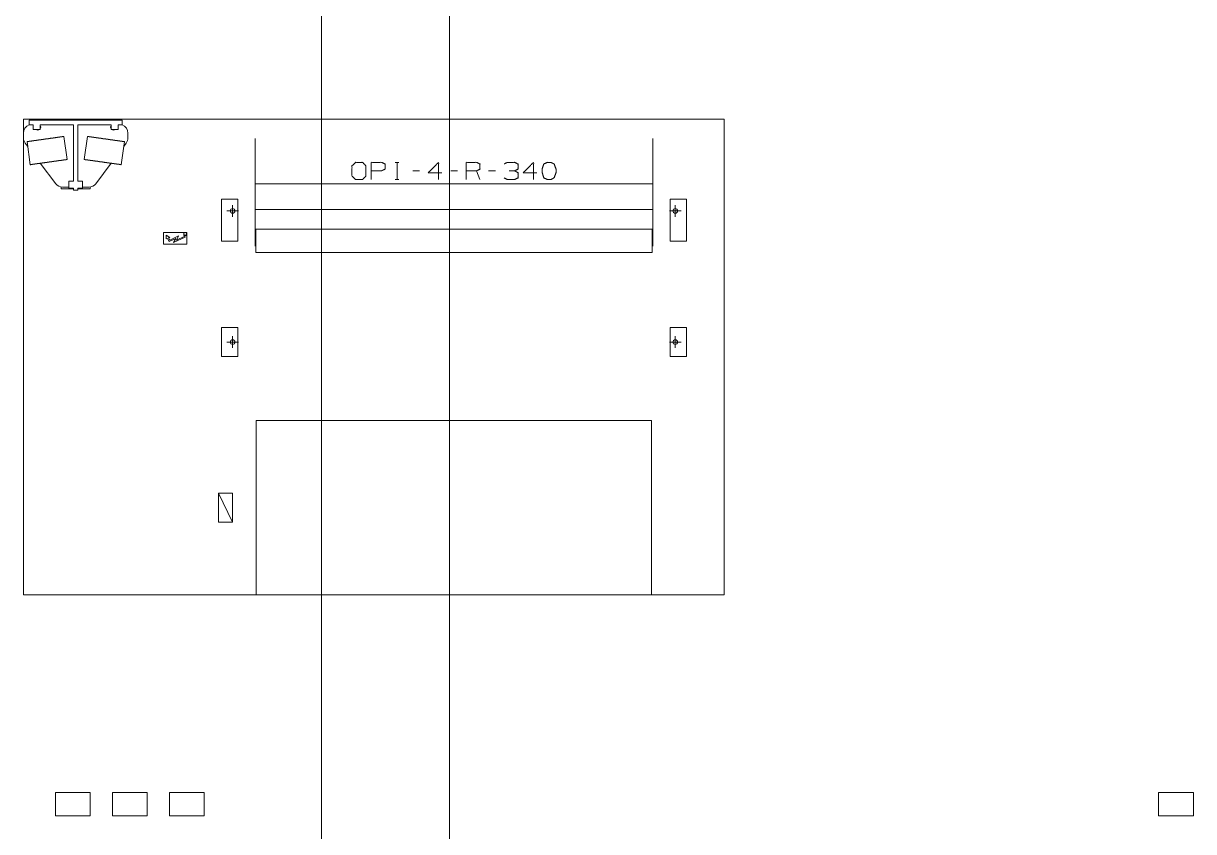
# Model space of a CAD drawing. Header units: millimetres. Extents: x 3056 to 110866, y 16649 to 58349.
# Drawn here: x 55990 to 66056, y 37314 to 44265 of the extents above; entities that cross this region are included whole.
import ezdxf

# ---------------------------------------------------------------- set-up
doc = ezdxf.new("R2010")
doc.units = ezdxf.units.MM
doc.layers.add('1', color=7, linetype='Continuous', true_color=0xffffff)

msp = doc.modelspace()

# ---------------------------------------------------------------- linework, layer by layer
at = {"layer": '1', "color": 143, "linetype": 'Continuous', "lineweight": 13}
for p, q in [((58556, 55303), (58556, 17870)), ((59656, 17870), (59656, 54863))]:
    msp.add_line(p, q, dxfattribs=at)
at = {"layer": '1', "color": 9, "linetype": 'Continuous', "lineweight": 13}
for p, q in [((58556, 47349), (58556, 30845)), ((56266, 37649), (56266, 37449)), ((56566, 37649), (56266, 37649)), ((56566, 37649), (56566, 37449)), ((56756, 37649), (56756, 37449)), ((57056, 37649), (56756, 37649)), ((57056, 37449), (57056, 37649)), ((57246, 37649), (57546, 37649)), ((57246, 37649), (57246, 37449)), ((57546, 37649), (57546, 37449)), ((66056, 37649), (65756, 37649)), ((65756, 37649), (65756, 37449)), ((66056, 37449), (66056, 37649)), ((56566, 37449), (56266, 37449)), ((56756, 37449), (57056, 37449)), ((57246, 37449), (57546, 37449)), ((65756, 37449), (66056, 37449))]:
    msp.add_line(p, q, dxfattribs=at)
at = {"layer": '1', "color": 4, "linetype": 'Continuous', "lineweight": 13}
for p, q in [((55990, 39349), (55990, 43442)), ((55990, 39349), (55990, 43442)), ((55990, 43442), (62018, 43442)), ((55990, 43442), (62018, 43442)), ((56840, 43432), (56040, 43432)), ((56040, 43432), (56040, 43392)), ((56040, 43392), (56075, 43392)), ((56075, 43392), (56075, 43352)), ((56135, 43392), (56420, 43392)), ((56135, 43392), (56135, 43352)), ((56420, 43392), (56420, 42909)), ((56460, 43392), (56745, 43392)), ((56460, 43392), (56460, 42909)), ((56745, 43392), (56745, 43352)), ((56805, 43392), (56840, 43392)), ((56805, 43392), (56805, 43352)), ((56840, 43432), (56840, 43392)), ((62018, 43442), (62018, 39349)), ((62018, 43442), (62018, 39349)), ((56135, 43352), (56075, 43352)), ((56367, 43095), (56339, 43293)), ((56542, 43293), (56514, 43095)), ((56805, 43352), (56745, 43352)), ((56890, 43322), (56890, 43281)), ((56005, 43236), (56028, 43207)), ((56022, 43248), (56050, 43050)), ((56831, 43050), (56859, 43248)), ((56853, 43207), (56875, 43236)), ((56136, 43062), (56268, 42886)), ((56613, 42886), (56745, 43062)), ((59189, 43070), (59219, 43070)), ((59205, 43070), (59205, 42922)), ((59398, 42997), (59339, 42997)), ((59725, 42997), (59666, 42997)), ((59918, 42922), (59888, 42997)), ((60052, 42997), (59992, 42997)), ((56420, 42909), (56380, 42909)), ((56380, 42909), (56380, 42849)), ((56460, 42909), (56500, 42909)), ((56500, 42909), (56500, 42849)), ((61404, 42884), (57984, 42884)), ((59189, 42922), (59219, 42922)), ((56315, 42857), (56315, 42841)), ((56315, 42841), (56420, 42841)), ((56380, 42856), (56328, 42856)), ((56420, 42849), (56380, 42849)), ((56420, 42849), (56420, 42831)), ((56460, 42831), (56420, 42831)), ((56460, 42849), (56460, 42831)), ((56460, 42849), (56500, 42849)), ((56460, 42841), (56565, 42841)), ((56553, 42856), (56500, 42856)), ((56565, 42857), (56565, 42841)), ((57695, 42392), (57695, 42752)), ((57695, 42752), (57836, 42752)), ((57790, 42702), (57790, 42602)), ((57836, 42752), (57836, 42392)), ((61553, 42392), (61553, 42752)), ((61553, 42752), (61693, 42752)), ((61598, 42702), (61598, 42602)), ((61693, 42752), (61693, 42392)), ((57740, 42652), (57840, 42652)), ((57984, 42665), (61404, 42665)), ((61548, 42652), (61648, 42652)), ((57990, 42294), (57990, 42494)), ((57990, 42494), (61398, 42494)), ((61398, 42494), (61398, 42294)), ((57195, 42467), (57395, 42467)), ((57195, 42367), (57195, 42467)), ((57250, 42425), (57219, 42444)), ((57219, 42411), (57219, 42444)), ((57219, 42411), (57229, 42416)), ((57245, 42389), (57229, 42416)), ((57239, 42420), (57250, 42425)), ((57249, 42402), (57239, 42420)), ((57303, 42416), (57245, 42389)), ((57249, 42402), (57326, 42438)), ((57382, 42426), (57283, 42380)), ((57283, 42380), (57303, 42416)), ((57306, 42401), (57326, 42438)), ((57378, 42435), (57306, 42401)), ((57370, 42442), (57370, 42467)), ((57395, 42442), (57370, 42442)), ((57382, 42426), (57378, 42435)), ((57395, 42467), (57395, 42367)), ((57836, 42392), (57695, 42392)), ((61693, 42392), (61553, 42392)), ((57395, 42367), (57195, 42367)), ((61398, 42294), (57990, 42294)), ((57695, 41649), (57836, 41649)), ((57695, 41399), (57695, 41649)), ((57790, 41574), (57790, 41474)), ((57836, 41649), (57836, 41399)), ((61553, 41399), (61553, 41649)), ((61553, 41649), (61693, 41649)), ((61598, 41574), (61598, 41474)), ((61693, 41649), (61693, 41399)), ((57740, 41524), (57840, 41524)), ((61548, 41524), (61648, 41524)), ((57836, 41399), (57695, 41399)), ((61693, 41399), (61553, 41399)), ((61394, 40849), (57994, 40849)), ((57670, 40224), (57790, 39974)), ((57670, 40224), (57790, 40224)), ((57670, 39974), (57670, 40224)), ((57790, 40224), (57790, 39974)), ((57790, 39974), (57670, 39974)), ((62018, 39349), (55990, 39349)), ((62018, 39349), (55990, 39349))]:
    msp.add_line(p, q, dxfattribs=at)
for centre, radius in [((57790, 42652), 20), ((61598, 42652), 20), ((57383, 42455), 12.5), ((57790, 41524), 20), ((61598, 41524), 20)]:
    msp.add_circle(centre, radius, dxfattribs=at)
for centre, radius, start, end in [((56065, 43322), 75, 109.4723, 180), ((56115, 43372), 25, 323.1337, 36.8719), ((56765, 43372), 25, 143.1281, 216.8663), ((56815, 43322), 75, 0, 70.5277), ((56115, 43372), 25, 233.1281, 270), ((56115, 43372), 25, 270, 306.8719), ((56765, 43372), 25, 233.1281, 270), ((56765, 43372), 25, 270, 306.8719), ((56065, 43281), 75, 180, 216.8699), ((56815, 43281), 75, 323.1301, 0), ((56328, 42931), 75, 216.8699, 270), ((56553, 42931), 75, 270, 323.1301)]:
    msp.add_arc(centre, radius, start, end, dxfattribs=at)
for points, knots in [([(56339, 43293), (56339, 43293), (56339, 43293), (56338, 43293), (56338, 43293), (56338, 43292), (56337, 43292), (56337, 43292), (56336, 43292), (56335, 43292), (56334, 43292), (56334, 43292), (56333, 43292), (56331, 43292), (56331, 43291), (56329, 43291), (56328, 43291), (56326, 43291), (56324, 43291), (56323, 43290), (56322, 43290), (56319, 43290), (56317, 43289), (56314, 43289), (56312, 43289), (56310, 43289), (56307, 43288), (56304, 43288), (56302, 43287), (56300, 43287), (56296, 43287), (56294, 43286), (56292, 43286), (56288, 43286), (56284, 43285), (56280, 43284), (56275, 43284), (56273, 43283), (56268, 43283), (56264, 43282), (56261, 43282), (56259, 43281), (56256, 43281), (56254, 43281), (56249, 43280), (56244, 43279), (56241, 43279), (56236, 43278), (56233, 43278), (56230, 43277), (56228, 43277), (56225, 43277), (56219, 43276), (56214, 43275), (56211, 43275), (56208, 43274), (56203, 43273), (56200, 43273), (56197, 43273), (56194, 43272), (56192, 43272), (56186, 43271), (56183, 43271), (56177, 43270), (56175, 43270), (56169, 43269), (56163, 43268), (56158, 43267), (56155, 43267), (56152, 43266), (56147, 43266), (56144, 43265), (56138, 43264), (56136, 43264), (56133, 43264), (56128, 43263), (56125, 43263), (56120, 43262), (56117, 43261), (56114, 43261), (56112, 43261), (56109, 43260), (56107, 43260), (56102, 43259), (56097, 43259), (56095, 43258), (56090, 43258), (56085, 43257), (56083, 43257), (56079, 43256), (56077, 43256), (56072, 43255), (56068, 43255), (56066, 43254), (56062, 43254), (56061, 43253), (56057, 43253), (56055, 43253), (56052, 43252), (56050, 43252), (56049, 43252), (56046, 43251), (56043, 43251), (56040, 43251), (56039, 43250), (56037, 43250), (56035, 43250), (56034, 43250), (56032, 43249), (56030, 43249), (56029, 43249), (56028, 43249), (56027, 43249), (56026, 43249), (56025, 43249), (56025, 43248), (56024, 43248), (56024, 43248), (56023, 43248), (56023, 43248), (56023, 43248), (56023, 43248), (56022, 43248), (56022, 43248), (56022, 43248), (56022, 43248), (56022, 43248)], [0, 0, 0.000167, 0.000317, 0.000802, 0.00127, 0.002872, 0.003975, 0.006513, 0.007949, 0.011422, 0.013476, 0.01553, 0.017885, 0.022928, 0.025583, 0.031528, 0.034801, 0.041615, 0.045188, 0.049029, 0.052886, 0.061169, 0.069985, 0.07937, 0.08433, 0.08929, 0.099727, 0.110681, 0.116408, 0.12212, 0.134059, 0.140255, 0.14645, 0.159291, 0.172567, 0.18626, 0.200355, 0.207602, 0.222263, 0.237276, 0.244857, 0.252622, 0.260371, 0.268286, 0.28425, 0.300481, 0.308663, 0.325262, 0.333679, 0.342095, 0.350612, 0.359128, 0.376345, 0.393711, 0.402462, 0.411229, 0.428845, 0.437697, 0.446547, 0.455447, 0.464331, 0.482149, 0.491083, 0.508917, 0.517852, 0.53567, 0.553454, 0.571155, 0.579971, 0.588772, 0.606289, 0.614972, 0.632257, 0.640872, 0.649389, 0.666322, 0.674737, 0.691337, 0.69952, 0.707701, 0.715751, 0.723799, 0.731715, 0.747378, 0.762725, 0.770322, 0.785168, 0.79963, 0.806694, 0.820586, 0.827434, 0.840709, 0.85355, 0.859746, 0.871902, 0.877881, 0.889319, 0.894797, 0.905485, 0.91071, 0.915671, 0.925322, 0.934424, 0.942974, 0.947114, 0.950956, 0.95837, 0.961944, 0.968473, 0.974418, 0.977073, 0.979744, 0.98447, 0.986525, 0.988578, 0.990314, 0.992052, 0.993488, 0.994907, 0.996025, 0.997128, 0.99793, 0.998731, 0.999199, 0.999683, 0.999834, 1, 1]), ([(56859, 43248), (56859, 43248), (56859, 43248), (56859, 43248), (56859, 43248), (56858, 43248), (56858, 43248), (56858, 43248), (56857, 43248), (56857, 43248), (56857, 43248), (56856, 43248), (56855, 43249), (56855, 43249), (56854, 43249), (56853, 43249), (56852, 43249), (56851, 43249), (56849, 43249), (56847, 43250), (56846, 43250), (56844, 43250), (56842, 43250), (56841, 43251), (56838, 43251), (56835, 43251), (56832, 43252), (56831, 43252), (56829, 43252), (56826, 43253), (56824, 43253), (56820, 43253), (56819, 43254), (56815, 43254), (56813, 43255), (56811, 43255), (56807, 43255), (56804, 43256), (56802, 43256), (56798, 43257), (56793, 43257), (56791, 43258), (56786, 43258), (56784, 43259), (56779, 43259), (56774, 43260), (56772, 43260), (56769, 43261), (56766, 43261), (56764, 43261), (56761, 43262), (56756, 43263), (56753, 43263), (56748, 43264), (56745, 43264), (56743, 43264), (56737, 43265), (56734, 43266), (56729, 43266), (56726, 43267), (56723, 43267), (56718, 43268), (56712, 43269), (56706, 43270), (56703, 43270), (56698, 43271), (56695, 43271), (56689, 43272), (56687, 43272), (56684, 43273), (56681, 43273), (56678, 43273), (56673, 43274), (56670, 43275), (56667, 43275), (56661, 43276), (56656, 43277), (56653, 43277), (56651, 43277), (56648, 43278), (56645, 43278), (56640, 43279), (56637, 43279), (56635, 43280), (56632, 43280), (56630, 43280), (56625, 43281), (56622, 43281), (56620, 43282), (56617, 43282), (56613, 43283), (56608, 43283), (56606, 43284), (56601, 43284), (56597, 43285), (56593, 43286), (56589, 43286), (56587, 43286), (56585, 43287), (56581, 43287), (56579, 43287), (56577, 43288), (56574, 43288), (56571, 43289), (56569, 43289), (56567, 43289), (56564, 43289), (56562, 43290), (56559, 43290), (56558, 43290), (56557, 43291), (56555, 43291), (56553, 43291), (56552, 43291), (56550, 43291), (56549, 43292), (56548, 43292), (56547, 43292), (56546, 43292), (56546, 43292), (56545, 43292), (56544, 43292), (56544, 43292), (56543, 43292), (56543, 43293), (56543, 43293), (56542, 43293), (56542, 43293), (56542, 43293), (56542, 43293)], [0, 0, 0.000166, 0.000317, 0.000801, 0.001269, 0.00207, 0.002872, 0.003975, 0.005093, 0.006512, 0.007948, 0.009686, 0.011422, 0.013475, 0.01553, 0.020256, 0.022927, 0.025582, 0.031527, 0.038056, 0.04163, 0.049044, 0.052886, 0.057026, 0.065576, 0.074678, 0.084329, 0.08929, 0.094515, 0.105203, 0.110681, 0.122119, 0.128098, 0.140254, 0.14645, 0.152879, 0.165938, 0.172566, 0.179414, 0.193323, 0.207601, 0.214848, 0.229678, 0.237275, 0.252622, 0.268285, 0.276201, 0.284249, 0.292299, 0.30048, 0.308663, 0.325262, 0.333678, 0.350611, 0.359128, 0.367743, 0.385028, 0.393711, 0.411228, 0.420029, 0.428845, 0.446546, 0.46433, 0.482148, 0.491083, 0.508917, 0.517851, 0.535669, 0.544553, 0.553452, 0.562303, 0.571155, 0.588771, 0.597538, 0.606289, 0.623655, 0.640872, 0.649388, 0.657905, 0.666321, 0.674738, 0.691337, 0.699519, 0.707701, 0.715766, 0.723816, 0.739629, 0.747378, 0.755142, 0.762724, 0.777737, 0.792398, 0.799645, 0.81374, 0.827432, 0.840709, 0.85355, 0.859745, 0.865941, 0.87788, 0.883592, 0.889319, 0.900273, 0.91071, 0.915669, 0.92063, 0.930014, 0.938847, 0.947114, 0.950971, 0.954812, 0.958385, 0.965215, 0.968472, 0.974417, 0.977088, 0.982115, 0.98447, 0.986524, 0.988578, 0.992051, 0.993487, 0.994906, 0.997144, 0.997929, 0.99873, 0.999198, 0.999683, 0.999849, 1, 1]), ([(57984, 43274), (57984, 43274), (57984, 43274), (57984, 43274), (57984, 43273), (57984, 43272), (57984, 43271), (57984, 43270), (57984, 43269), (57984, 43267), (57984, 43265), (57984, 43263), (57984, 43261), (57984, 43260), (57984, 43257), (57984, 43255), (57984, 43252), (57984, 43250), (57984, 43247), (57984, 43244), (57984, 43240), (57984, 43236), (57984, 43232), (57984, 43228), (57984, 43224), (57984, 43219), (57984, 43215), (57984, 43210), (57984, 43205), (57984, 43199), (57984, 43194), (57984, 43188), (57984, 43183), (57984, 43177), (57984, 43171), (57984, 43164), (57984, 43158), (57984, 43152), (57984, 43145), (57984, 43141), (57984, 43134), (57984, 43127), (57984, 43120), (57984, 43113), (57984, 43105), (57984, 43098), (57984, 43090), (57984, 43082), (57984, 43078), (57984, 43070), (57984, 43062), (57984, 43053), (57984, 43045), (57984, 43041), (57984, 43032), (57984, 43023), (57984, 43015), (57984, 43006), (57984, 42997), (57984, 42988), (57984, 42978), (57984, 42969), (57984, 42960), (57984, 42950), (57984, 42941), (57984, 42936), (57984, 42927), (57984, 42917), (57984, 42907), (57984, 42898), (57984, 42888), (57984, 42878), (57984, 42868), (57984, 42858), (57984, 42848), (57984, 42838), (57984, 42833), (57984, 42823), (57984, 42813), (57984, 42803), (57984, 42793), (57984, 42783), (57984, 42773), (57984, 42763), (57984, 42753), (57984, 42742), (57984, 42732), (57984, 42722), (57984, 42712), (57984, 42702), (57984, 42692), (57984, 42682), (57984, 42672), (57984, 42663), (57984, 42653), (57984, 42643), (57984, 42633), (57984, 42624), (57984, 42614), (57984, 42605), (57984, 42595), (57984, 42586), (57984, 42576), (57984, 42567), (57984, 42558), (57984, 42549), (57984, 42540), (57984, 42531), (57984, 42522), (57984, 42518), (57984, 42509), (57984, 42505), (57984, 42497), (57984, 42488), (57984, 42480), (57984, 42476), (57984, 42468), (57984, 42460), (57984, 42452), (57984, 42445), (57984, 42437), (57984, 42430), (57984, 42423), (57984, 42416), (57984, 42409), (57984, 42402), (57984, 42395), (57984, 42389), (57984, 42382), (57984, 42376), (57984, 42370), (57984, 42364), (57984, 42359), (57984, 42353), (57984, 42350)], [0, 0, 0.000109, 0.000441, 0.000716, 0.001377, 0.002256, 0.003358, 0.004678, 0.006215, 0.00797, 0.009943, 0.012133, 0.014538, 0.015792, 0.01852, 0.021458, 0.02461, 0.02629, 0.029754, 0.03343, 0.037309, 0.041395, 0.045686, 0.050175, 0.054868, 0.059758, 0.064842, 0.070121, 0.075592, 0.081255, 0.087104, 0.093136, 0.099352, 0.105747, 0.112321, 0.119068, 0.125988, 0.133077, 0.140331, 0.143999, 0.151497, 0.159155, 0.166968, 0.174935, 0.183049, 0.191308, 0.199711, 0.208254, 0.212594, 0.221337, 0.230212, 0.23921, 0.248335, 0.252927, 0.262228, 0.271644, 0.281169, 0.2908, 0.300531, 0.310362, 0.320288, 0.330302, 0.340403, 0.350583, 0.360844, 0.366012, 0.376378, 0.386813, 0.397309, 0.407867, 0.418477, 0.429136, 0.439843, 0.45059, 0.461375, 0.472191, 0.477605, 0.488464, 0.499343, 0.510239, 0.521147, 0.532063, 0.542982, 0.553901, 0.564815, 0.57572, 0.58661, 0.597484, 0.608331, 0.619153, 0.62994, 0.640693, 0.651406, 0.662074, 0.672692, 0.683256, 0.693763, 0.704207, 0.714585, 0.724894, 0.735126, 0.745278, 0.75535, 0.76533, 0.775222, 0.785018, 0.794715, 0.804309, 0.813793, 0.81848, 0.827799, 0.832428, 0.841569, 0.850588, 0.85948, 0.863863, 0.872558, 0.881121, 0.88954, 0.897823, 0.905956, 0.913944, 0.921777, 0.929458, 0.936979, 0.944339, 0.951534, 0.958562, 0.965419, 0.972104, 0.978614, 0.984947, 0.991096, 0.997063, 1, 1]), ([(61404, 42774), (61404, 42785), (61404, 42795), (61404, 42805), (61404, 42815), (61404, 42825), (61404, 42836), (61404, 42846), (61404, 42856), (61404, 42866), (61404, 42876), (61404, 42886), (61404, 42896), (61404, 42906), (61404, 42915), (61404, 42925), (61404, 42930), (61404, 42940), (61404, 42949), (61404, 42959), (61404, 42968), (61404, 42978), (61404, 42982), (61404, 42991), (61404, 43001), (61404, 43010), (61404, 43019), (61404, 43027), (61404, 43032), (61404, 43040), (61404, 43049), (61404, 43058), (61404, 43066), (61404, 43070), (61404, 43078), (61404, 43086), (61404, 43094), (61404, 43102), (61404, 43110), (61404, 43117), (61404, 43124), (61404, 43128), (61404, 43135), (61404, 43142), (61404, 43149), (61404, 43156), (61404, 43162), (61404, 43169), (61404, 43175), (61404, 43181), (61404, 43187), (61404, 43192), (61404, 43198), (61404, 43203), (61404, 43208), (61404, 43213), (61404, 43218), (61404, 43223), (61404, 43227), (61404, 43231), (61404, 43235), (61404, 43239), (61404, 43243), (61404, 43246), (61404, 43250), (61404, 43253), (61404, 43256), (61404, 43257), (61404, 43260), (61404, 43262), (61404, 43264), (61404, 43266), (61404, 43268), (61404, 43269), (61404, 43271), (61404, 43272), (61404, 43273), (61404, 43273), (61404, 43274), (61404, 43274), (61404, 43274), (61404, 43274)], [0, 0, 0.020399, 0.040788, 0.061161, 0.081508, 0.101822, 0.122095, 0.142314, 0.162476, 0.182568, 0.202587, 0.22252, 0.242359, 0.262102, 0.281734, 0.301245, 0.310939, 0.330259, 0.349446, 0.368486, 0.387372, 0.406094, 0.415413, 0.433886, 0.452174, 0.470271, 0.488178, 0.505879, 0.514621, 0.532004, 0.549165, 0.566098, 0.582794, 0.59108, 0.60741, 0.623492, 0.639309, 0.654861, 0.670143, 0.68514, 0.699856, 0.707069, 0.721346, 0.735321, 0.748995, 0.762351, 0.775389, 0.788111, 0.800498, 0.812558, 0.824274, 0.835651, 0.846679, 0.857358, 0.867676, 0.877635, 0.887229, 0.896452, 0.9053, 0.913777, 0.921868, 0.929578, 0.936902, 0.943834, 0.950375, 0.956518, 0.962265, 0.965043, 0.970187, 0.974928, 0.979267, 0.983194, 0.986713, 0.989824, 0.992518, 0.994804, 0.996672, 0.997402, 0.998651, 0.999481, 0.999794, 1, 1]), ([(56367, 43095), (56367, 43095), (56366, 43095), (56366, 43095), (56366, 43094), (56366, 43094), (56366, 43094), (56365, 43094), (56365, 43094), (56364, 43094), (56363, 43094), (56362, 43094), (56362, 43094), (56361, 43094), (56359, 43094), (56358, 43093), (56357, 43093), (56356, 43093), (56353, 43093), (56352, 43093), (56351, 43092), (56348, 43092), (56347, 43092), (56346, 43092), (56344, 43091), (56341, 43091), (56340, 43091), (56338, 43091), (56335, 43090), (56331, 43090), (56330, 43089), (56328, 43089), (56324, 43089), (56320, 43088), (56316, 43087), (56312, 43087), (56308, 43086), (56303, 43086), (56301, 43085), (56296, 43085), (56291, 43084), (56289, 43084), (56287, 43083), (56284, 43083), (56279, 43082), (56277, 43082), (56271, 43081), (56269, 43081), (56263, 43080), (56261, 43080), (56258, 43079), (56255, 43079), (56253, 43079), (56247, 43078), (56242, 43077), (56239, 43077), (56236, 43076), (56231, 43075), (56225, 43075), (56219, 43074), (56214, 43073), (56211, 43073), (56205, 43072), (56202, 43071), (56197, 43071), (56194, 43070), (56191, 43070), (56186, 43069), (56180, 43068), (56177, 43068), (56172, 43067), (56169, 43067), (56163, 43066), (56161, 43066), (56155, 43065), (56150, 43064), (56145, 43063), (56142, 43063), (56140, 43063), (56137, 43062), (56135, 43062), (56130, 43061), (56127, 43061), (56125, 43061), (56122, 43060), (56118, 43060), (56113, 43059), (56111, 43059), (56107, 43058), (56104, 43058), (56102, 43057), (56098, 43057), (56096, 43057), (56094, 43056), (56090, 43056), (56088, 43055), (56085, 43055), (56083, 43055), (56080, 43054), (56078, 43054), (56076, 43054), (56073, 43053), (56070, 43053), (56068, 43053), (56066, 43052), (56065, 43052), (56063, 43052), (56062, 43052), (56060, 43051), (56058, 43051), (56057, 43051), (56056, 43051), (56055, 43051), (56054, 43051), (56053, 43051), (56053, 43050), (56052, 43050), (56052, 43050), (56051, 43050), (56051, 43050), (56051, 43050), (56050, 43050), (56050, 43050), (56050, 43050), (56050, 43050), (56050, 43050), (56050, 43050)], [0, 0, 0.000151, 0.000317, 0.000801, 0.001269, 0.002071, 0.002856, 0.005094, 0.006513, 0.007949, 0.011422, 0.013476, 0.01553, 0.017885, 0.022912, 0.025583, 0.031528, 0.034785, 0.041615, 0.045188, 0.049028, 0.057027, 0.061151, 0.065577, 0.069985, 0.07937, 0.084331, 0.08929, 0.099727, 0.110681, 0.116408, 0.12212, 0.134042, 0.14645, 0.159291, 0.172568, 0.18626, 0.200355, 0.207601, 0.222263, 0.237276, 0.244857, 0.252622, 0.260371, 0.276184, 0.284233, 0.300481, 0.308663, 0.325262, 0.333679, 0.342095, 0.350612, 0.359128, 0.376345, 0.393711, 0.402462, 0.411229, 0.428845, 0.446546, 0.464331, 0.482149, 0.491083, 0.508917, 0.517852, 0.53567, 0.544553, 0.553437, 0.571155, 0.588771, 0.597522, 0.614972, 0.623655, 0.640856, 0.649389, 0.666322, 0.683037, 0.69952, 0.707701, 0.715751, 0.723799, 0.731715, 0.747378, 0.755127, 0.762724, 0.770322, 0.785151, 0.79963, 0.806676, 0.820586, 0.827434, 0.834062, 0.847121, 0.85355, 0.859746, 0.871902, 0.877865, 0.889319, 0.894797, 0.905485, 0.91071, 0.915671, 0.925322, 0.934424, 0.942974, 0.947114, 0.950956, 0.95837, 0.961944, 0.968473, 0.974418, 0.977073, 0.979744, 0.98447, 0.986524, 0.988578, 0.990314, 0.992052, 0.993488, 0.994907, 0.996025, 0.997128, 0.99793, 0.998731, 0.999199, 0.999683, 0.999834, 1, 1]), ([(56831, 43050), (56831, 43050), (56831, 43050), (56831, 43050), (56831, 43050), (56830, 43050), (56830, 43050), (56830, 43050), (56829, 43050), (56829, 43050), (56828, 43050), (56828, 43051), (56827, 43051), (56826, 43051), (56825, 43051), (56824, 43051), (56823, 43051), (56821, 43051), (56819, 43052), (56818, 43052), (56816, 43052), (56814, 43052), (56813, 43053), (56810, 43053), (56809, 43053), (56806, 43054), (56805, 43054), (56803, 43054), (56801, 43054), (56798, 43055), (56796, 43055), (56793, 43055), (56791, 43056), (56787, 43056), (56785, 43057), (56783, 43057), (56779, 43057), (56777, 43058), (56774, 43058), (56772, 43058), (56770, 43059), (56768, 43059), (56763, 43060), (56758, 43060), (56756, 43061), (56754, 43061), (56751, 43061), (56749, 43062), (56744, 43062), (56741, 43063), (56739, 43063), (56736, 43063), (56731, 43064), (56726, 43065), (56720, 43066), (56717, 43066), (56712, 43067), (56709, 43067), (56704, 43068), (56701, 43068), (56695, 43069), (56690, 43070), (56687, 43070), (56684, 43071), (56678, 43071), (56676, 43072), (56670, 43073), (56664, 43073), (56659, 43074), (56656, 43075), (56650, 43075), (56645, 43076), (56642, 43077), (56639, 43077), (56634, 43078), (56628, 43079), (56625, 43079), (56623, 43079), (56620, 43080), (56617, 43080), (56612, 43081), (56610, 43081), (56604, 43082), (56602, 43082), (56597, 43083), (56594, 43083), (56592, 43084), (56590, 43084), (56585, 43085), (56580, 43085), (56578, 43086), (56573, 43086), (56569, 43087), (56565, 43087), (56561, 43088), (56557, 43089), (56553, 43089), (56551, 43089), (56549, 43090), (56546, 43090), (56543, 43091), (56541, 43091), (56540, 43091), (56537, 43091), (56535, 43092), (56534, 43092), (56532, 43092), (56530, 43092), (56529, 43093), (56528, 43093), (56525, 43093), (56524, 43093), (56522, 43093), (56522, 43094), (56520, 43094), (56519, 43094), (56519, 43094), (56518, 43094), (56517, 43094), (56516, 43094), (56516, 43094), (56515, 43094), (56515, 43094), (56515, 43094), (56515, 43095), (56514, 43095), (56514, 43095), (56514, 43095)], [0, 0, 0.000166, 0.000317, 0.001285, 0.00207, 0.002872, 0.003975, 0.005093, 0.006512, 0.007948, 0.009686, 0.011422, 0.013476, 0.01553, 0.020256, 0.022927, 0.025582, 0.031527, 0.038056, 0.04163, 0.049044, 0.052886, 0.057026, 0.065576, 0.070002, 0.07937, 0.084329, 0.08929, 0.094515, 0.105203, 0.110681, 0.122135, 0.128098, 0.140254, 0.14645, 0.152879, 0.165938, 0.172566, 0.179414, 0.186277, 0.193324, 0.20037, 0.214848, 0.229678, 0.237276, 0.244873, 0.252622, 0.260386, 0.276201, 0.284249, 0.292299, 0.30048, 0.316963, 0.333694, 0.350627, 0.359144, 0.376345, 0.385028, 0.402478, 0.411229, 0.428845, 0.446563, 0.455447, 0.46433, 0.482148, 0.491083, 0.508934, 0.526768, 0.544569, 0.553454, 0.571155, 0.588771, 0.597538, 0.606289, 0.623655, 0.640872, 0.649388, 0.657905, 0.666321, 0.674738, 0.691337, 0.699535, 0.715767, 0.723816, 0.739629, 0.747378, 0.755143, 0.762724, 0.777737, 0.792399, 0.799645, 0.81374, 0.827433, 0.840709, 0.85355, 0.865958, 0.87788, 0.883608, 0.889319, 0.900273, 0.91071, 0.915669, 0.92063, 0.930015, 0.934423, 0.938849, 0.942973, 0.950972, 0.954812, 0.958385, 0.965215, 0.968472, 0.974417, 0.977088, 0.982115, 0.98447, 0.986524, 0.988578, 0.992051, 0.993487, 0.994906, 0.997144, 0.997929, 0.998731, 0.999199, 0.999683, 0.999849, 1, 1]), ([(58848, 42922), (58908, 42922), (58937, 42951), (58937, 43040), (58908, 43070), (58848, 43070), (58817, 43040), (58817, 42951), (58848, 42922)], [0, 0, 0.127121, 0.217017, 0.40771, 0.497606, 0.624727, 0.717017, 0.90771, 1, 1]), ([(58982, 42922), (58982, 43070), (59071, 43070), (59101, 43056), (59101, 43011), (59070, 42997), (58982, 42997)], [0, 0, 0.339337, 0.542945, 0.618039, 0.721627, 0.799961, 1, 1]), ([(59591, 42981), (59472, 42981), (59562, 43070), (59562, 42922)], [0, 0, 0.302056, 0.622434, 1, 1]), ([(59799, 42922), (59799, 43070), (59888, 43070), (59918, 43056), (59918, 43011), (59888, 42997), (59799, 42997)], [0, 0, 0.339227, 0.542755, 0.617836, 0.72139, 0.796471, 1, 1]), ([(60215, 42997), (60245, 43011), (60245, 43056), (60215, 43070), (60154, 43070), (60125, 43056)], [0, 0, 0.160396, 0.381651, 0.542047, 0.839604, 1, 1]), ([(60126, 42936), (60154, 42922), (60215, 42922), (60245, 42936), (60245, 42981), (60215, 42997), (60170, 42997)], [0, 0, 0.12608, 0.370418, 0.502127, 0.68381, 0.818317, 1, 1]), ([(60408, 42981), (60290, 42981), (60379, 43070), (60379, 42922)], [0, 0, 0.302056, 0.622434, 1, 1]), ([(60527, 42922), (60556, 42937), (60572, 42981), (60572, 43011), (60556, 43056), (60527, 43070), (60497, 43070), (60467, 43056), (60452, 43011), (60453, 42981), (60467, 42937), (60497, 42922), (60527, 42922)], [0, 0, 0.076266, 0.181887, 0.249377, 0.358347, 0.433026, 0.500517, 0.575207, 0.684173, 0.751756, 0.856233, 0.93251, 1, 1]), ([(61404, 42350), (61404, 42356), (61404, 42361), (61404, 42367), (61404, 42373), (61404, 42379), (61404, 42386), (61404, 42392), (61404, 42399), (61404, 42405), (61404, 42412), (61404, 42419), (61404, 42426), (61404, 42434), (61404, 42441), (61404, 42449), (61404, 42453), (61404, 42461), (61404, 42469), (61404, 42477), (61404, 42485), (61404, 42493), (61404, 42502), (61404, 42510), (61404, 42519), (61404, 42528), (61404, 42536), (61404, 42541), (61404, 42550), (61404, 42554), (61404, 42564), (61404, 42573), (61404, 42582), (61404, 42591), (61404, 42601), (61404, 42610), (61404, 42620), (61404, 42630), (61404, 42639), (61404, 42649), (61404, 42659), (61404, 42669), (61404, 42679), (61404, 42689), (61404, 42699), (61404, 42709), (61404, 42719), (61404, 42729), (61404, 42734), (61404, 42744), (61404, 42754), (61404, 42759), (61404, 42769), (61404, 42774)], [0, 0, 0.012842, 0.026096, 0.039743, 0.053789, 0.068222, 0.083036, 0.098223, 0.113785, 0.129715, 0.145994, 0.162628, 0.179599, 0.196914, 0.214559, 0.232522, 0.241659, 0.260096, 0.278833, 0.297863, 0.317185, 0.336789, 0.35666, 0.3768, 0.397196, 0.417835, 0.438717, 0.449214, 0.470439, 0.481154, 0.502704, 0.524453, 0.546395, 0.568525, 0.590835, 0.613308, 0.635942, 0.658727, 0.681648, 0.704701, 0.727878, 0.751168, 0.774557, 0.798034, 0.821604, 0.845237, 0.868938, 0.892696, 0.904584, 0.928403, 0.952254, 0.964186, 0.988062, 1, 1]), ([(57994, 40849), (57994, 40849), (57994, 40849), (57994, 40848), (57994, 40848), (57994, 40847), (57994, 40846), (57994, 40845), (57994, 40844), (57994, 40842), (57994, 40840), (57994, 40839), (57994, 40837), (57994, 40835), (57994, 40832), (57994, 40829), (57994, 40826), (57994, 40823), (57994, 40820), (57994, 40816), (57994, 40813), (57994, 40809), (57994, 40807), (57994, 40802), (57994, 40798), (57994, 40796), (57994, 40791), (57994, 40786), (57994, 40781), (57994, 40776), (57994, 40773), (57994, 40768), (57994, 40762), (57994, 40756), (57994, 40753), (57994, 40747), (57994, 40740), (57994, 40734), (57994, 40727), (57994, 40720), (57994, 40713), (57994, 40706), (57994, 40699), (57994, 40691), (57994, 40683), (57994, 40676), (57994, 40668), (57994, 40659), (57994, 40651), (57994, 40643), (57994, 40634), (57994, 40625), (57994, 40616), (57994, 40612), (57994, 40603), (57994, 40593), (57994, 40584), (57994, 40574), (57994, 40565), (57994, 40555), (57994, 40550), (57994, 40540), (57994, 40530), (57994, 40520), (57994, 40510), (57994, 40499), (57994, 40489), (57994, 40483), (57994, 40472), (57994, 40462), (57994, 40451), (57994, 40440), (57994, 40429), (57994, 40417), (57994, 40406), (57994, 40395), (57994, 40383), (57994, 40372), (57994, 40360), (57994, 40349), (57994, 40337), (57994, 40325), (57994, 40319), (57994, 40307), (57994, 40295), (57994, 40283), (57994, 40271), (57994, 40259), (57994, 40247), (57994, 40235), (57994, 40229), (57994, 40217), (57994, 40204), (57994, 40192), (57994, 40180), (57994, 40167), (57994, 40155), (57994, 40143), (57994, 40130), (57994, 40118), (57994, 40105), (57994, 40099)], [0, 0, 0.000138, 0.000547, 0.001231, 0.001707, 0.002801, 0.004166, 0.005803, 0.007712, 0.009892, 0.012344, 0.013638, 0.016496, 0.019618, 0.023012, 0.026674, 0.0306, 0.034791, 0.039247, 0.043963, 0.048944, 0.054183, 0.056931, 0.062558, 0.068439, 0.071445, 0.07771, 0.084226, 0.090992, 0.098009, 0.101639, 0.109023, 0.11665, 0.12452, 0.128517, 0.136744, 0.145207, 0.153903, 0.162832, 0.17199, 0.181374, 0.190984, 0.200812, 0.210859, 0.221122, 0.231599, 0.242285, 0.253179, 0.264277, 0.275576, 0.287073, 0.298765, 0.310646, 0.316682, 0.328846, 0.341197, 0.353724, 0.366427, 0.379307, 0.392353, 0.398918, 0.412215, 0.425673, 0.439287, 0.453052, 0.466969, 0.481031, 0.488133, 0.502406, 0.516817, 0.531355, 0.546027, 0.560819, 0.575731, 0.590763, 0.605904, 0.621151, 0.636504, 0.651956, 0.667506, 0.683141, 0.698868, 0.706749, 0.7226, 0.738521, 0.754516, 0.770578, 0.786703, 0.802885, 0.81912, 0.827262, 0.843571, 0.859922, 0.876312, 0.892738, 0.909188, 0.925666, 0.942165, 0.958679, 0.975203, 0.991734, 1, 1]), ([(61394, 40099), (61394, 40112), (61394, 40124), (61394, 40136), (61394, 40149), (61394, 40161), (61394, 40174), (61394, 40186), (61394, 40198), (61394, 40210), (61394, 40223), (61394, 40235), (61394, 40247), (61394, 40259), (61394, 40271), (61394, 40283), (61394, 40295), (61394, 40307), (61394, 40313), (61394, 40325), (61394, 40337), (61394, 40349), (61394, 40360), (61394, 40372), (61394, 40383), (61394, 40389), (61394, 40401), (61394, 40406), (61394, 40417), (61394, 40429), (61394, 40440), (61394, 40451), (61394, 40462), (61394, 40472), (61394, 40483), (61394, 40494), (61394, 40504), (61394, 40510), (61394, 40520), (61394, 40530), (61394, 40540), (61394, 40550), (61394, 40560), (61394, 40570), (61394, 40574), (61394, 40584), (61394, 40593), (61394, 40603), (61394, 40612), (61394, 40616), (61394, 40625), (61394, 40630), (61394, 40638), (61394, 40647), (61394, 40655), (61394, 40659), (61394, 40668), (61394, 40676), (61394, 40683), (61394, 40691), (61394, 40699), (61394, 40706), (61394, 40713), (61394, 40720), (61394, 40727), (61394, 40734), (61394, 40740), (61394, 40747), (61394, 40753), (61394, 40759), (61394, 40762), (61394, 40768), (61394, 40773), (61394, 40778), (61394, 40784), (61394, 40789), (61394, 40791), (61394, 40796), (61394, 40800), (61394, 40805), (61394, 40809), (61394, 40811), (61394, 40814), (61394, 40818), (61394, 40822), (61394, 40825), (61394, 40826), (61394, 40829), (61394, 40831), (61394, 40833), (61394, 40836), (61394, 40838), (61394, 40840), (61394, 40842), (61394, 40843), (61394, 40844), (61394, 40846), (61394, 40846), (61394, 40847), (61394, 40848), (61394, 40848), (61394, 40849), (61394, 40849), (61394, 40849)], [0, 0, 0.016531, 0.033062, 0.049583, 0.06609, 0.082578, 0.099043, 0.115482, 0.13189, 0.148262, 0.164592, 0.18088, 0.197115, 0.213297, 0.229422, 0.245484, 0.261479, 0.2774, 0.285327, 0.301132, 0.316859, 0.332494, 0.348044, 0.363496, 0.378849, 0.386497, 0.401695, 0.409237, 0.424269, 0.439181, 0.453973, 0.468645, 0.483183, 0.497594, 0.511867, 0.526, 0.539991, 0.546948, 0.560713, 0.574327, 0.587785, 0.601082, 0.614212, 0.627177, 0.633573, 0.646276, 0.658803, 0.671154, 0.683318, 0.689354, 0.701235, 0.707081, 0.718677, 0.730075, 0.741272, 0.746821, 0.757715, 0.768401, 0.778878, 0.789141, 0.799188, 0.809016, 0.818626, 0.82801, 0.837168, 0.846097, 0.854793, 0.863256, 0.871483, 0.879473, 0.88335, 0.890977, 0.898361, 0.905498, 0.912391, 0.91903, 0.92229, 0.928555, 0.934563, 0.94032, 0.945817, 0.948438, 0.953546, 0.958397, 0.962983, 0.967304, 0.9694, 0.973326, 0.975157, 0.978685, 0.981941, 0.984933, 0.987656, 0.990108, 0.991265, 0.993308, 0.995082, 0.995834, 0.997199, 0.998293, 0.998769, 0.999453, 0.999862, 1, 1]), ([(57994, 40099), (57994, 40087), (57994, 40074), (57994, 40062), (57994, 40050), (57994, 40037), (57994, 40025), (57994, 40013), (57994, 40000), (57994, 39988), (57994, 39976), (57994, 39964), (57994, 39951), (57994, 39939), (57994, 39927), (57994, 39915), (57994, 39903), (57994, 39891), (57994, 39879), (57994, 39868), (57994, 39856), (57994, 39850), (57994, 39838), (57994, 39827), (57994, 39815), (57994, 39809), (57994, 39798), (57994, 39787), (57994, 39775), (57994, 39764), (57994, 39753), (57994, 39742), (57994, 39731), (57994, 39726), (57994, 39715), (57994, 39705), (57994, 39694), (57994, 39684), (57994, 39674), (57994, 39669), (57994, 39658), (57994, 39648), (57994, 39639), (57994, 39629), (57994, 39624), (57994, 39615), (57994, 39605), (57994, 39596), (57994, 39587), (57994, 39578), (57994, 39569), (57994, 39560), (57994, 39552), (57994, 39543), (57994, 39535), (57994, 39527), (57994, 39519), (57994, 39511), (57994, 39504), (57994, 39496), (57994, 39493), (57994, 39485), (57994, 39478), (57994, 39471), (57994, 39465), (57994, 39458), (57994, 39452), (57994, 39446), (57994, 39440), (57994, 39437), (57994, 39431), (57994, 39426), (57994, 39420), (57994, 39415), (57994, 39410), (57994, 39405), (57994, 39403), (57994, 39398), (57994, 39394), (57994, 39390), (57994, 39386), (57994, 39382), (57994, 39379), (57994, 39377), (57994, 39374), (57994, 39371), (57994, 39368), (57994, 39365), (57994, 39364), (57994, 39362), (57994, 39360), (57994, 39359), (57994, 39357), (57994, 39355), (57994, 39354), (57994, 39352), (57994, 39352), (57994, 39351), (57994, 39350), (57994, 39350), (57994, 39349), (57994, 39349)], [0, 0, 0.016535, 0.033066, 0.049586, 0.066093, 0.082582, 0.099046, 0.115485, 0.131893, 0.148265, 0.164595, 0.180883, 0.197118, 0.2133, 0.229425, 0.245487, 0.261482, 0.277403, 0.29325, 0.309019, 0.3247, 0.332496, 0.348043, 0.363498, 0.378847, 0.386499, 0.401697, 0.416782, 0.431757, 0.446609, 0.461341, 0.475949, 0.490424, 0.497596, 0.511869, 0.526001, 0.539989, 0.553832, 0.567523, 0.574328, 0.587787, 0.601083, 0.614213, 0.627178, 0.633574, 0.646277, 0.658804, 0.671155, 0.683319, 0.695296, 0.707082, 0.718678, 0.730076, 0.741273, 0.752269, 0.763057, 0.77364, 0.784009, 0.794165, 0.804103, 0.809017, 0.818627, 0.828011, 0.837169, 0.846097, 0.854793, 0.863256, 0.871483, 0.879474, 0.883347, 0.890978, 0.898361, 0.905498, 0.912391, 0.919031, 0.925423, 0.928556, 0.934563, 0.940321, 0.945817, 0.951056, 0.956037, 0.960754, 0.962983, 0.967305, 0.971365, 0.975157, 0.978685, 0.980379, 0.983504, 0.986362, 0.987656, 0.990105, 0.992288, 0.994197, 0.995834, 0.996585, 0.997813, 0.998769, 0.999453, 0.999862, 1, 1]), ([(61394, 39349), (61394, 39349), (61394, 39350), (61394, 39350), (61394, 39351), (61394, 39351), (61394, 39352), (61394, 39354), (61394, 39355), (61394, 39356), (61394, 39358), (61394, 39360), (61394, 39362), (61394, 39364), (61394, 39365), (61394, 39368), (61394, 39371), (61394, 39374), (61394, 39377), (61394, 39379), (61394, 39382), (61394, 39386), (61394, 39388), (61394, 39392), (61394, 39396), (61394, 39401), (61394, 39405), (61394, 39410), (61394, 39415), (61394, 39418), (61394, 39423), (61394, 39428), (61394, 39434), (61394, 39440), (61394, 39446), (61394, 39452), (61394, 39458), (61394, 39465), (61394, 39471), (61394, 39478), (61394, 39485), (61394, 39493), (61394, 39500), (61394, 39507), (61394, 39515), (61394, 39523), (61394, 39531), (61394, 39539), (61394, 39548), (61394, 39552), (61394, 39560), (61394, 39569), (61394, 39578), (61394, 39587), (61394, 39596), (61394, 39601), (61394, 39610), (61394, 39619), (61394, 39624), (61394, 39634), (61394, 39644), (61394, 39653), (61394, 39664), (61394, 39669), (61394, 39679), (61394, 39689), (61394, 39694), (61394, 39705), (61394, 39715), (61394, 39726), (61394, 39737), (61394, 39748), (61394, 39759), (61394, 39770), (61394, 39775), (61394, 39787), (61394, 39798), (61394, 39809), (61394, 39821), (61394, 39832), (61394, 39844), (61394, 39850), (61394, 39862), (61394, 39873), (61394, 39885), (61394, 39897), (61394, 39909), (61394, 39921), (61394, 39933), (61394, 39939), (61394, 39951), (61394, 39964), (61394, 39976), (61394, 39988), (61394, 39994), (61394, 40007), (61394, 40013), (61394, 40025), (61394, 40037), (61394, 40050), (61394, 40062), (61394, 40068), (61394, 40081), (61394, 40093), (61394, 40099)], [0, 0, 0.000138, 0.000547, 0.001231, 0.001707, 0.002801, 0.004166, 0.005803, 0.007712, 0.008735, 0.011053, 0.013638, 0.016496, 0.019621, 0.021315, 0.024843, 0.028635, 0.032695, 0.037017, 0.039246, 0.043963, 0.048944, 0.051562, 0.056931, 0.062558, 0.068439, 0.074577, 0.080969, 0.087609, 0.090992, 0.098009, 0.105269, 0.112776, 0.120526, 0.128517, 0.136744, 0.145207, 0.153903, 0.162831, 0.171989, 0.181373, 0.190983, 0.200811, 0.210858, 0.221121, 0.231598, 0.242284, 0.253178, 0.264276, 0.269924, 0.281322, 0.292918, 0.304704, 0.316681, 0.328845, 0.334976, 0.347415, 0.36003, 0.366426, 0.379306, 0.392352, 0.405567, 0.418941, 0.425672, 0.439285, 0.453051, 0.460011, 0.473999, 0.488131, 0.502404, 0.516815, 0.531357, 0.546025, 0.560817, 0.568243, 0.583218, 0.598303, 0.613501, 0.628801, 0.644207, 0.659704, 0.667504, 0.683139, 0.698866, 0.714674, 0.730556, 0.746515, 0.762546, 0.778636, 0.7867, 0.802882, 0.819117, 0.835405, 0.851735, 0.859919, 0.876309, 0.884515, 0.900954, 0.917418, 0.933907, 0.950414, 0.958676, 0.9752, 0.991731, 1, 1])]:
    msp.add_open_spline(points, degree=1, knots=knots, dxfattribs=at)

doc.saveas('drawing.dxf')
